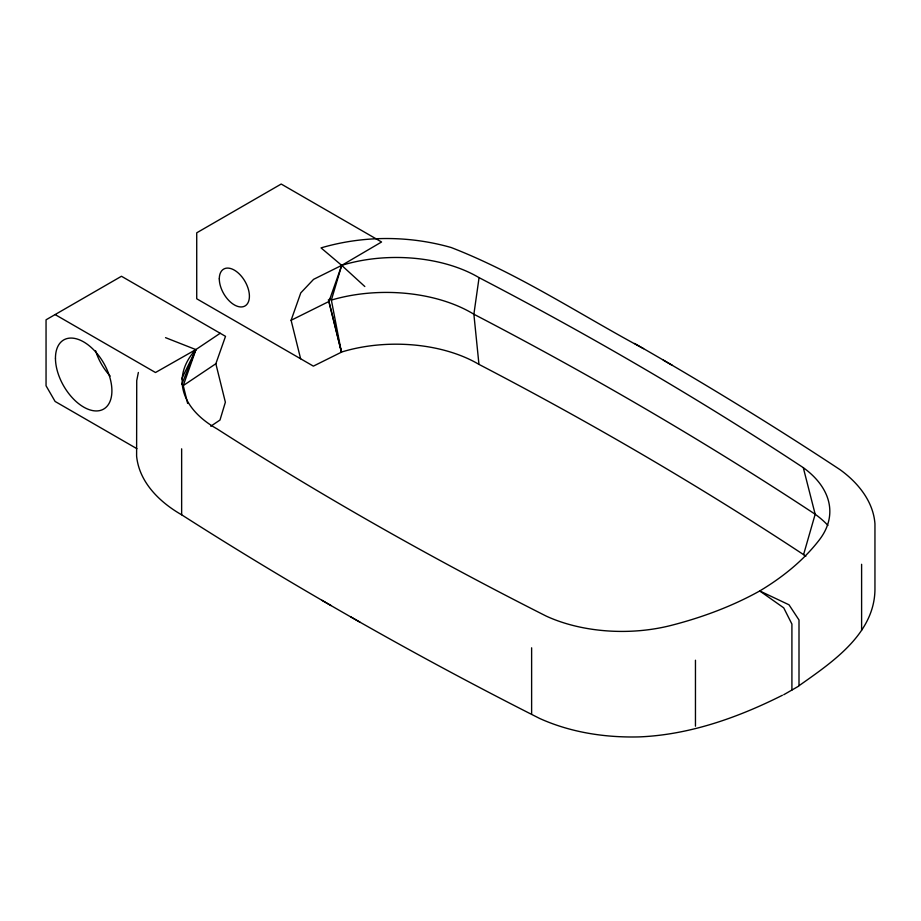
<?xml version="1.0" encoding="UTF-8"?>
<svg xmlns="http://www.w3.org/2000/svg" width="921" height="921" viewBox="0 0 921 921"><rect width="100%" height="100%" fill="white"/><g stroke="black" fill="none" stroke-linecap="round" stroke-linejoin="round"><path stroke-width="1.38" d="M643.583 348.668C580 314.568 518.592 273.687 451.232 247.542C408.97 235.454 363.231 235.477 321.038 247.887L341.679 265.363A115.712 66.807 0 0 1 479.07 277.647L473.878 314.234L478.955 364.382A3902.404 2253.031 0 0 1 803.573 554.626A121.503 70.146 0 0 1 805.817 556.307M138.357 372.475L136.734 380.592L136.607 456.091C139.14 482.339 159.84 502.348 181.644 514.793C230.745 546.188 280.571 576.442 331.053 605.569M803.573 554.626L815.177 514.24L803.296 467.661A3897.718 2250.325 0 0 0 479.07 277.647M341.679 265.363L331.364 300.085L341.392 352.087A115.85 66.888 0 0 1 478.955 364.382M187.642 403.41L183.244 385.6L195.977 349.508L220.2 333.264M210.771 426.227L219.992 420.045L225.369 402.212L215.848 363.737L225.518 336.338L121.468 276.265L46.05 319.806L46.05 385.772L55.11 401.464L136.895 448.688M300.614 358.764L291.105 320.289L300.776 292.89L313.577 279.351L341.703 265.375L381.57 241.993L281.204 184.039L196.726 232.817L196.726 298.784L313.37 366.132L341.495 352.144L328.97 301.466L341.703 265.375L364.82 286.523M181.725 384.494L195.805 349.577L165.538 337.662M181.667 378.853L195.977 349.508L155.488 372.521L55.11 314.568M799.382 685.454C832.077 662.303 874.317 634.178 874.95 589.751L874.95 523.784C873.292 501.231 857.808 482.489 840.102 469.71C772.984 425.398 704.335 383.424 634.546 343.452M183.244 385.6L215.848 363.737M783.713 694.745L799.002 685.961L799.002 619.983L789.009 604.798L759.744 590.948A305.15 176.176 0 0 1 670.995 625.44A121.353 70.065 0 0 1 546.199 616.091A3897.718 2250.325 0 0 1 217.08 428.898A115.712 66.807 0 0 1 195.805 349.577M782.413 695.263C737.848 717.666 689.334 734.877 639.105 736.904C605.189 737.744 570.721 732.483 539.66 718.461C465.945 681.241 393.336 641.856 321.97 600.319M291.105 320.289L328.97 301.466M663.281 360.123L672.411 365.395M350.936 616.955L359.938 622.159M329.534 298.531L331.364 300.085A120.352 69.489 0 0 1 473.878 314.234A4102.859 2368.766 0 0 1 815.177 514.24A127.743 73.749 0 0 1 827.933 525.419M328.383 299.728L341.392 352.087M861.607 564.297L861.607 630.263M791.91 690.048L791.91 624.081L783.725 607.848L759.744 590.948A305.15 176.176 0 0 0 819.471 539.706A121.353 70.065 0 0 0 803.296 467.661M695.459 660.23L695.459 726.197M531.624 647.808L531.624 713.775M181.644 448.826L181.644 514.793M110.175 376.044A39.914 23.037 60 0 1 95.6 350.797M55.456 358.223A39.914 23.037 60 0 0 97.787 410.881A39.914 23.037 60 0 0 97.787 354.435A39.914 23.037 60 0 0 55.456 358.223M219.302 278.833A21.287 12.284 60 0 0 241.878 306.923A21.287 12.284 60 0 0 241.878 276.818A21.287 12.284 60 0 0 219.302 278.833"/></g></svg>
